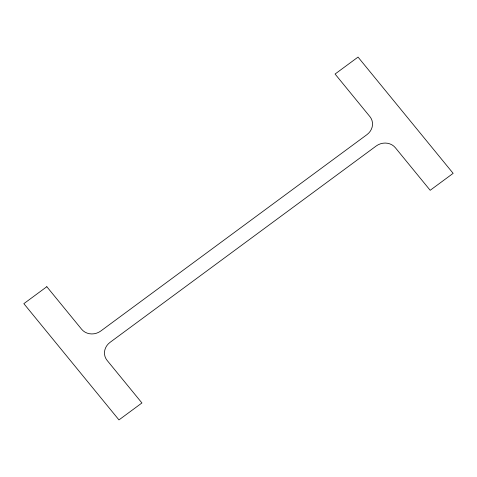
<?xml version="1.0" encoding="UTF-8"?>
<svg xmlns="http://www.w3.org/2000/svg" width="477" height="477" viewBox="0 0 477 477"><rect width="100%" height="100%" fill="white"/><g stroke="black" fill="none" stroke-linecap="round" stroke-linejoin="round"><path stroke-width="0.72" d="M46.818 286.707L23.85 303.652L118.964 419.909L141.931 402.964L107.092 360.379A13.851 12.652 -21 0 1 110.08 342.337L376.192 145.998A13.851 12.652 -21 0 1 395.344 147.709L430.182 190.293L453.15 173.348L358.036 57.091L335.069 74.036L369.908 116.621A13.851 12.652 -21 0 1 366.92 134.663L100.808 331.002A13.851 12.652 -21 0 1 81.656 329.291L46.818 286.707"/></g></svg>
